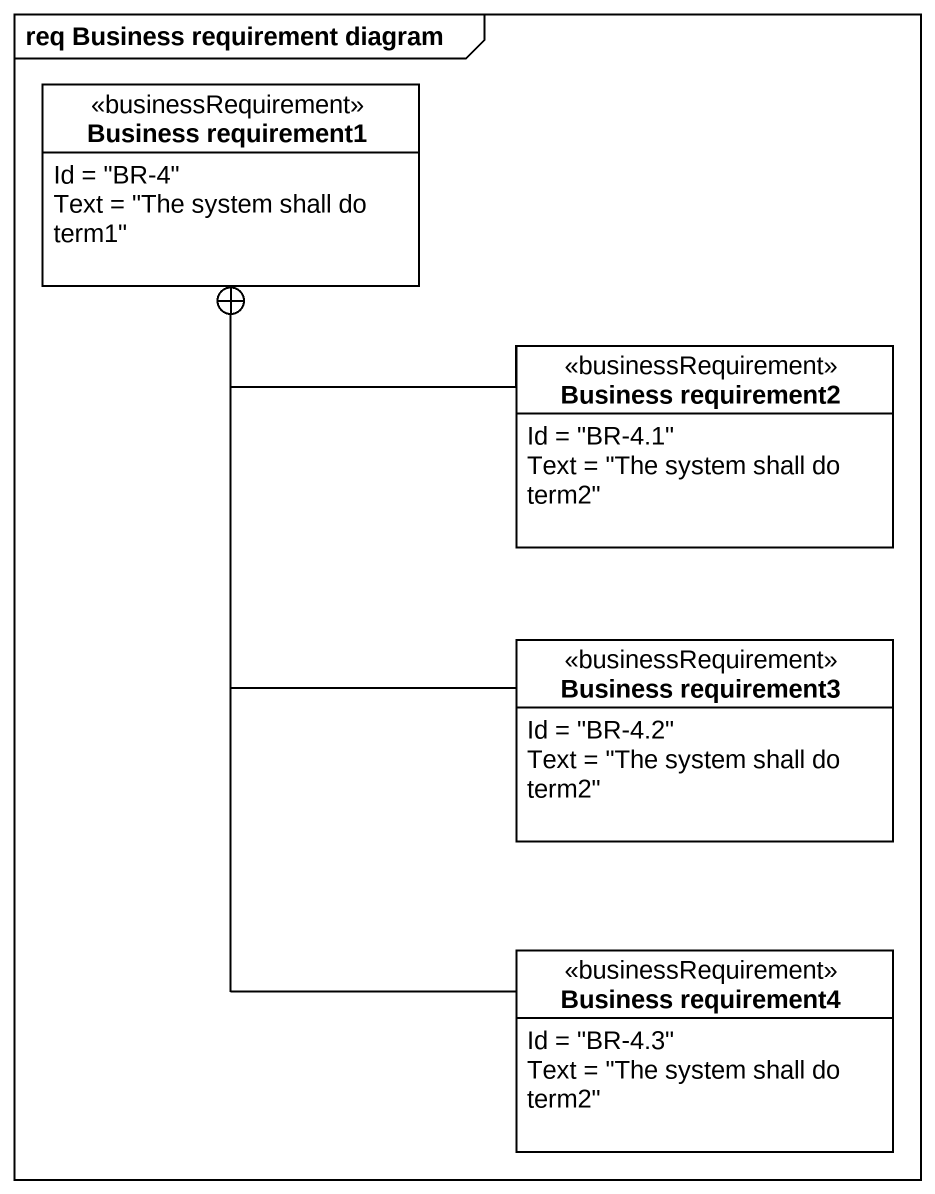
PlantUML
@startuml
mainframe req Business requirement diagram
hide circle
hide empty members
class "Business requirement1" as Business_requirement1 <<businessRequirement>> {
  Id = "BR-4"
  Text = "The system shall do term1"
}
class "Business requirement2" as Business_requirement2 <<businessRequirement>> {
  Id = "BR-4.1"
  Text = "The system shall do term2"
}
class "Business requirement3" as Business_requirement3 <<businessRequirement>> {
  Id = "BR-4.2"
  Text = "The system shall do term2"
}
class "Business requirement4" as Business_requirement4 <<businessRequirement>> {
  Id = "BR-4.3"
  Text = "The system shall do term2"
}
Business_requirement2 -left-+ Business_requirement1
Business_requirement3 -up-+ Business_requirement1
Business_requirement4 -up-+ Business_requirement1
@enduml
